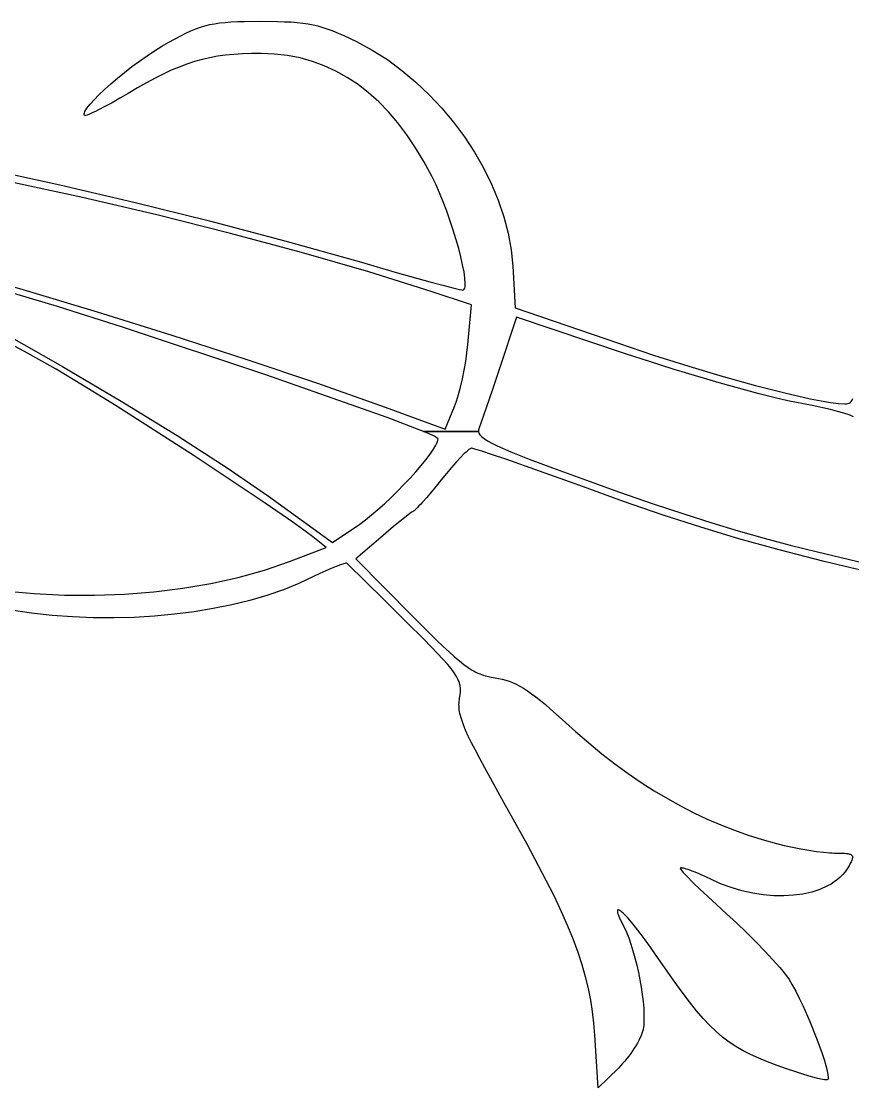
# Model space of a CAD drawing. Extents: x -119 to 121, y -47 to 51.
# Drawn here: x 90.76 to 100.04, y 33.28 to 45.17 of the extents above; entities that cross this region are included whole.
import ezdxf

# ---------------------------------------------------------------- set-up
doc = ezdxf.new("R2010")
doc.units = 0
doc.layers.add('BLACK', color=7, linetype='CONTINUOUS')

msp = doc.modelspace()

# ---------------------------------------------------------------- linework, layer by layer
at = {"layer": 'BLACK', "linetype": 'CONTINUOUS'}
for p, q in [((92.6565, 45.0667), (92.7097, 45.0888)), ((92.7097, 45.0888), (92.7615, 45.1077)), ((92.7615, 45.1077), (92.8129, 45.1236)), ((92.8129, 45.1236), (92.8651, 45.1368)), ((92.8651, 45.1368), (92.9191, 45.1475)), ((92.9191, 45.1475), (92.976, 45.156)), ((92.976, 45.156), (93.0369, 45.1625)), ((93.0369, 45.1625), (93.1028, 45.1673)), ((93.1028, 45.1673), (93.1748, 45.1705)), ((93.1748, 45.1705), (93.254, 45.1726)), ((93.254, 45.1726), (93.4384, 45.1739)), ((93.4384, 45.1739), (93.6213, 45.1723)), ((93.6213, 45.1723), (93.7007, 45.17)), ((93.7007, 45.17), (93.7735, 45.1664)), ((93.7735, 45.1664), (93.8407, 45.1613)), ((93.8407, 45.1613), (93.9032, 45.1545)), ((93.9032, 45.1545), (93.9622, 45.1459)), ((93.9622, 45.1459), (94.0187, 45.1351)), ((94.0187, 45.1351), (94.0737, 45.122)), ((94.0737, 45.122), (94.1282, 45.1064)), ((94.1282, 45.1064), (94.1833, 45.088)), ((94.1833, 45.088), (94.2401, 45.0667)), ((92.4083, 44.941), (92.5417, 45.0118)), ((92.5417, 45.0118), (92.6009, 45.0411)), ((92.6009, 45.0411), (92.6565, 45.0667)), ((94.2401, 45.0667), (94.2994, 45.0423)), ((94.2994, 45.0423), (94.3625, 45.0145)), ((94.3625, 45.0145), (94.5038, 44.9481)), ((92.2496, 44.846), (92.3307, 44.8966)), ((92.3307, 44.8966), (92.4083, 44.941)), ((94.5038, 44.9481), (94.6785, 44.8539)), ((94.6785, 44.8539), (94.8478, 44.7464)), ((91.9982, 44.6685), (92.0821, 44.7308)), ((92.0821, 44.7308), (92.1663, 44.7903)), ((92.1663, 44.7903), (92.2496, 44.846)), ((92.7801, 44.7478), (92.6949, 44.7241)), ((92.866, 44.7677), (92.7801, 44.7478)), ((92.9535, 44.7837), (92.866, 44.7677)), ((93.0432, 44.7962), (92.9535, 44.7837)), ((93.1358, 44.8053), (93.0432, 44.7962)), ((93.232, 44.8111), (93.1358, 44.8053)), ((93.3327, 44.814), (93.232, 44.8111)), ((93.4384, 44.814), (93.3327, 44.814)), ((93.5873, 44.8086), (93.4384, 44.814)), ((93.7324, 44.7923), (93.5873, 44.8086)), ((93.8736, 44.7651), (93.7324, 44.7923)), ((94.0109, 44.7272), (93.8736, 44.7651)), ((94.8478, 44.7464), (95.0108, 44.6269)), ((91.916, 44.6046), (91.9982, 44.6685)), ((92.4371, 44.6273), (92.348, 44.5858)), ((92.5241, 44.664), (92.4371, 44.6273)), ((92.6098, 44.6962), (92.5241, 44.664)), ((92.6949, 44.7241), (92.6098, 44.6962)), ((94.1442, 44.6785), (94.0109, 44.7272)), ((94.2737, 44.6191), (94.1442, 44.6785)), ((94.3991, 44.549), (94.2737, 44.6191)), ((95.0108, 44.6269), (95.167, 44.4962)), ((91.7618, 44.4763), (91.8368, 44.5401)), ((91.8368, 44.5401), (91.916, 44.6046)), ((92.2561, 44.5395), (92.1607, 44.4882)), ((92.348, 44.5858), (92.2561, 44.5395)), ((94.5205, 44.4683), (94.3991, 44.549)), ((95.167, 44.4962), (95.3155, 44.3555)), ((91.6297, 44.3549), (91.6924, 44.4141)), ((91.6924, 44.4141), (91.7618, 44.4763)), ((92.0612, 44.4316), (91.9567, 44.3695)), ((92.1607, 44.4882), (92.0612, 44.4316)), ((94.6379, 44.377), (94.5205, 44.4683)), ((94.7512, 44.2752), (94.6379, 44.377)), ((91.5302, 44.2495), (91.5753, 44.2996)), ((91.5753, 44.2996), (91.6297, 44.3549)), ((91.7755, 44.2665), (91.6948, 44.2226)), ((91.8634, 44.3158), (91.7755, 44.2665)), ((91.9567, 44.3695), (91.8634, 44.3158)), ((94.8603, 44.1629), (94.7512, 44.2752)), ((95.3155, 44.3555), (95.4558, 44.2058)), ((91.4644, 44.141), (91.4672, 44.1539)), ((91.4652, 44.1305), (91.4644, 44.141)), ((91.4672, 44.1539), (91.4734, 44.1691)), ((91.4734, 44.1691), (91.4958, 44.2056)), ((91.4958, 44.2056), (91.5302, 44.2495)), ((91.5162, 44.1344), (91.4983, 44.1275)), ((91.5379, 44.1438), (91.5162, 44.1344)), ((91.5631, 44.1555), (91.5379, 44.1438)), ((91.5917, 44.1693), (91.5631, 44.1555)), ((91.6233, 44.1852), (91.5917, 44.1693)), ((91.6948, 44.2226), (91.6233, 44.1852)), ((94.9654, 44.0401), (94.8603, 44.1629)), ((95.4558, 44.2058), (95.587, 44.0482)), ((91.4699, 44.1226), (91.4652, 44.1305)), ((91.4718, 44.1216), (91.4699, 44.1226)), ((91.4749, 44.1214), (91.4718, 44.1216)), ((91.4791, 44.1219), (91.4749, 44.1214)), ((91.4844, 44.1231), (91.4791, 44.1219)), ((91.4983, 44.1275), (91.4844, 44.1231)), ((95.0662, 43.9069), (94.9654, 44.0401)), ((95.587, 44.0482), (95.7085, 43.8836)), ((95.1628, 43.7634), (95.0662, 43.9069)), ((95.7085, 43.8836), (95.8196, 43.7132)), ((95.2552, 43.6095), (95.1628, 43.7634)), ((95.8196, 43.7132), (95.9196, 43.5379)), ((95.3434, 43.4453), (95.2552, 43.6095)), ((90.4009, 43.5217), (91.1947, 43.3491)), ((95.3868, 43.3566), (95.3434, 43.4453)), ((95.9196, 43.5379), (96.0077, 43.3588)), ((91.4456, 43.2084), (90.6165, 43.3885)), ((91.1947, 43.3491), (92.0203, 43.1564)), ((95.4294, 43.261), (95.3868, 43.3566)), ((96.0077, 43.3588), (96.0833, 43.177)), ((92.2769, 43.014), (91.4456, 43.2084)), ((95.4708, 43.1604), (95.4294, 43.261)), ((92.0203, 43.1564), (92.862, 42.9471)), ((95.5105, 43.0563), (95.4708, 43.1604)), ((96.0833, 43.177), (96.1457, 42.9936)), ((93.0958, 42.8087), (92.2769, 43.014)), ((92.862, 42.9471), (93.7044, 42.7247)), ((95.583, 42.845), (95.5105, 43.0563)), ((96.1457, 42.9936), (96.1942, 42.8094)), ((95.6432, 42.6409), (95.583, 42.845)), ((93.8883, 42.5958), (93.0958, 42.8087)), ((93.7044, 42.7247), (94.532, 42.4928)), ((96.1942, 42.8094), (96.228, 42.6257)), ((94.6399, 42.3789), (93.8883, 42.5958)), ((95.6676, 42.546), (95.6432, 42.6409)), ((96.228, 42.6257), (96.2465, 42.4434)), ((94.532, 42.4928), (94.9608, 42.3687)), ((95.6876, 42.458), (95.6676, 42.546)), ((89.9744, 42.4148), (90.7793, 42.1835)), ((95.3363, 42.1612), (94.6399, 42.3789)), ((94.9608, 42.3687), (95.3222, 42.2679)), ((95.7027, 42.3789), (95.6876, 42.458)), ((95.7125, 42.3102), (95.7027, 42.3789)), ((96.2465, 42.4434), (96.2747, 41.9777)), ((95.3222, 42.2679), (95.4656, 42.2292)), ((95.7164, 42.2538), (95.7125, 42.3102)), ((95.7142, 42.2113), (95.7164, 42.2538)), ((91.1674, 41.9931), (90.5809, 42.1682)), ((90.7793, 42.1835), (91.6083, 41.9345)), ((95.7879, 42.013), (95.3363, 42.1612)), ((95.4656, 42.2292), (95.5778, 42.2001)), ((95.5778, 42.2001), (95.6538, 42.1817)), ((95.6538, 42.1817), (95.6769, 42.1769)), ((95.6769, 42.1769), (95.6891, 42.1753)), ((95.6891, 42.1753), (95.6981, 42.1776)), ((95.6981, 42.1776), (95.7052, 42.1846)), ((95.7052, 42.1846), (95.7106, 42.1959)), ((95.7106, 42.1959), (95.7142, 42.2113)), ((91.8927, 41.7634), (91.1674, 41.9931)), ((95.7455, 41.5685), (95.7879, 42.013)), ((91.6083, 41.9345), (92.4444, 41.6733)), ((96.2747, 41.9777), (97.4248, 41.5826)), ((93.4922, 41.2316), (91.8927, 41.7634)), ((96.2888, 41.8719), (96.0983, 41.3004)), ((97.5165, 41.4627), (96.2888, 41.8719)), ((90.7991, 41.4896), (90.4201, 41.6931)), ((90.5777, 41.692), (91.2238, 41.3233)), ((92.4444, 41.6733), (93.27, 41.4052)), ((95.7354, 41.4757), (95.7455, 41.5685)), ((97.4248, 41.5826), (97.8178, 41.4505)), ((91.1524, 41.2933), (90.7991, 41.4896)), ((93.27, 41.4052), (94.0681, 41.1357)), ((95.7214, 41.3791), (95.7354, 41.4757)), ((97.7732, 41.378), (97.5165, 41.4627)), ((97.8178, 41.4505), (98.2113, 41.326)), ((91.4476, 41.1164), (91.1524, 41.2933)), ((91.2238, 41.3233), (91.8769, 40.9368)), ((95.6847, 41.1857), (95.7042, 41.2815)), ((95.7042, 41.2815), (95.7214, 41.3791)), ((96.0983, 41.3004), (96.0203, 41.0684)), ((98.0357, 41.2948), (97.7732, 41.378)), ((98.5484, 41.1407), (98.0357, 41.2948)), ((98.2113, 41.326), (98.5942, 41.212)), ((94.8443, 40.7553), (93.4922, 41.2316)), ((95.6635, 41.0946), (95.6847, 41.1857)), ((98.5942, 41.212), (98.9549, 41.1116)), ((91.8209, 40.8843), (91.4476, 41.1164)), ((94.0681, 41.1357), (94.8213, 40.87)), ((95.6414, 41.0109), (95.6635, 41.0946)), ((96.0203, 41.0684), (95.9502, 40.8629)), ((98.9948, 41.0172), (98.5484, 41.1407)), ((98.9549, 41.1116), (99.2823, 41.0278)), ((91.8769, 40.9368), (92.5014, 40.5529)), ((95.5974, 40.877), (95.6191, 40.9374)), ((95.6191, 40.9374), (95.6414, 41.0109)), ((99.1747, 40.9719), (98.9948, 41.0172)), ((99.3157, 40.9405), (99.1747, 40.9719)), ((99.2823, 41.0278), (99.5649, 40.9635)), ((99.5858, 40.8864), (99.3157, 40.9405)), ((99.5649, 40.9635), (99.6859, 40.9396)), ((99.6859, 40.9396), (99.7915, 40.9216)), ((99.7915, 40.9216), (99.8802, 40.9101)), ((99.9984, 40.9143), (100.011, 40.9222)), ((100.011, 40.9222), (100.022, 40.9333)), ((100.022, 40.9333), (100.032, 40.9477)), ((100.032, 40.9477), (100.04, 40.9659)), ((92.6799, 40.3338), (91.8209, 40.8843)), ((94.8213, 40.87), (95.4915, 40.623)), ((95.4915, 40.623), (95.5974, 40.877)), ((95.9502, 40.8629), (95.8655, 40.616)), ((99.79, 40.8423), (99.5858, 40.8864)), ((99.871, 40.8224), (99.79, 40.8423)), ((99.9399, 40.803), (99.871, 40.8224)), ((99.8802, 40.9101), (99.9507, 40.9053)), ((99.998, 40.7835), (99.9399, 40.803)), ((99.9507, 40.9053), (99.9683, 40.9062)), ((99.9683, 40.9062), (99.9842, 40.909)), ((99.9842, 40.909), (99.9984, 40.9143)), ((95.2514, 40.5986), (94.8443, 40.7553)), ((100.047, 40.7633), (99.998, 40.7835)), ((95.2604, 40.5951), (95.2514, 40.5986)), ((95.2514, 40.5986), (95.8633, 40.5986)), ((95.8633, 40.5986), (95.2514, 40.5986)), ((95.3742, 40.5444), (95.2604, 40.5951)), ((95.8655, 40.616), (95.8633, 40.5986)), ((95.8633, 40.5986), (95.8677, 40.5805)), ((95.8677, 40.5805), (95.8795, 40.5614)), ((92.5014, 40.5529), (93.062, 40.1922)), ((95.3616, 40.3995), (95.3899, 40.4473)), ((95.4139, 40.5172), (95.3742, 40.5444)), ((95.3899, 40.4473), (95.4002, 40.4683)), ((95.4002, 40.4683), (95.4077, 40.487)), ((95.4077, 40.487), (95.4124, 40.5033)), ((95.4124, 40.5033), (95.4139, 40.5172)), ((95.8795, 40.5614), (95.8993, 40.541)), ((95.8993, 40.541), (95.9279, 40.519)), ((95.9279, 40.519), (95.9658, 40.4949)), ((95.9658, 40.4949), (96.0139, 40.4686)), ((96.0139, 40.4686), (96.0727, 40.4396)), ((93.486, 39.7991), (92.6799, 40.3338)), ((95.2778, 40.2838), (95.3239, 40.3446)), ((95.3239, 40.3446), (95.3616, 40.3995)), ((95.7061, 40.3518), (95.6635, 40.3091)), ((95.725, 40.3693), (95.7061, 40.3518)), ((95.7419, 40.384), (95.725, 40.3693)), ((95.7568, 40.3958), (95.7419, 40.384)), ((95.7696, 40.4043), (95.7568, 40.3958)), ((95.78, 40.4096), (95.7696, 40.4043)), ((95.7842, 40.4109), (95.78, 40.4096)), ((95.7879, 40.4114), (95.7842, 40.4109)), ((95.8003, 40.4092), (95.7879, 40.4114)), ((95.8241, 40.4028), (95.8003, 40.4092)), ((95.903, 40.3781), (95.8241, 40.4028)), ((96.0196, 40.3392), (95.903, 40.3781)), ((96.1689, 40.2879), (96.0196, 40.3392)), ((96.0727, 40.4396), (96.2256, 40.3724)), ((96.2256, 40.3724), (96.43, 40.2906)), ((95.1652, 40.1493), (95.2245, 40.2183)), ((95.2245, 40.2183), (95.2778, 40.2838)), ((95.6153, 40.257), (95.5626, 40.1971)), ((95.6635, 40.3091), (95.6153, 40.257)), ((96.5459, 40.1554), (96.1689, 40.2879)), ((96.43, 40.2906), (96.6915, 40.1916)), ((93.062, 40.1922), (93.523, 39.8752)), ((95.1008, 40.078), (95.1652, 40.1493)), ((95.5069, 40.1305), (95.4492, 40.0586)), ((95.5626, 40.1971), (95.5069, 40.1305)), ((96.9944, 39.9951), (96.5459, 40.1554)), ((96.6915, 40.1916), (97.0155, 40.0727)), ((94.9616, 39.9331), (95.0326, 40.0055)), ((95.0326, 40.0055), (95.1008, 40.078)), ((95.3919, 39.9887), (95.3371, 39.9231)), ((95.4492, 40.0586), (95.3919, 39.9887)), ((97.482, 39.8187), (96.9944, 39.9951)), ((97.0155, 40.0727), (97.4386, 39.9224)), ((93.523, 39.8752), (94.2357, 39.3601)), ((94.8156, 39.7929), (94.8889, 39.8618)), ((94.8889, 39.8618), (94.9616, 39.9331)), ((95.2861, 39.8633), (95.2402, 39.8108)), ((95.3371, 39.9231), (95.2861, 39.8633)), ((97.4386, 39.9224), (97.8147, 39.792)), ((93.7931, 39.5869), (93.486, 39.7991)), ((94.7429, 39.7276), (94.8156, 39.7929)), ((95.1684, 39.7342), (95.1556, 39.7221)), ((95.1835, 39.7493), (95.1684, 39.7342)), ((95.2005, 39.7672), (95.1835, 39.7493)), ((95.2195, 39.7878), (95.2005, 39.7672)), ((95.2402, 39.8108), (95.2195, 39.7878)), ((97.9238, 39.6657), (97.482, 39.8187)), ((97.8147, 39.792), (98.154, 39.6786)), ((94.6035, 39.6123), (94.6718, 39.667)), ((94.6718, 39.667), (94.7429, 39.7276)), ((95.0188, 39.622), (94.9708, 39.5827)), ((95.0603, 39.6551), (95.0188, 39.622)), ((95.0938, 39.6808), (95.0603, 39.6551)), ((95.118, 39.6981), (95.0938, 39.6808)), ((95.1263, 39.7032), (95.118, 39.6981)), ((95.1317, 39.7058), (95.1263, 39.7032)), ((95.134, 39.7063), (95.1317, 39.7058)), ((95.1371, 39.7077), (95.134, 39.7063)), ((95.1407, 39.71), (95.1371, 39.7077)), ((95.1451, 39.7132), (95.1407, 39.71)), ((95.1556, 39.7221), (95.1451, 39.7132)), ((98.3444, 39.5293), (97.9238, 39.6657)), ((98.154, 39.6786), (98.4663, 39.5788)), ((93.9958, 39.4377), (93.7931, 39.5869)), ((94.2357, 39.3601), (94.539, 39.5647)), ((94.539, 39.5647), (94.6035, 39.6123)), ((94.9174, 39.5381), (94.8001, 39.4377)), ((94.9708, 39.5827), (94.9174, 39.5381)), ((98.768, 39.4024), (98.3444, 39.5293)), ((98.4663, 39.5788), (98.7619, 39.4897)), ((94.1651, 39.3037), (93.9958, 39.4377)), ((94.8001, 39.4377), (94.4967, 39.1767)), ((98.7619, 39.4897), (99.0505, 39.4079)), ((99.219, 39.2782), (98.768, 39.4024)), ((99.0505, 39.4079), (99.3423, 39.3305)), ((93.7559, 39.1484), (94.1651, 39.3037)), ((99.7219, 39.1498), (99.219, 39.2782)), ((99.3423, 39.3305), (99.6473, 39.2543)), ((93.4753, 39.0523), (93.7559, 39.1484)), ((94.4967, 39.1767), (95.1317, 38.5346)), ((99.6473, 39.2543), (99.9101, 39.193)), ((100.301, 39.01), (99.7219, 39.1498)), ((99.9101, 39.193), (100.284, 39.1026)), ((93.1821, 38.9704), (93.4753, 39.0523)), ((94.1608, 39.0429), (94.0942, 39.0124)), ((94.2223, 39.07), (94.1608, 39.0429)), ((94.2771, 39.0929), (94.2223, 39.07)), ((94.3236, 39.1108), (94.2771, 39.0929)), ((94.3603, 39.123), (94.3236, 39.1108)), ((94.3745, 39.1267), (94.3603, 39.123)), ((94.3856, 39.1287), (94.3745, 39.1267)), ((94.3935, 39.1289), (94.3856, 39.1287)), ((94.3962, 39.1283), (94.3935, 39.1289)), ((94.3979, 39.1273), (94.3962, 39.1283)), ((94.6025, 38.9262), (94.3979, 39.1273)), ((92.5641, 38.8489), (92.8779, 38.9026)), ((92.8779, 38.9026), (93.1821, 38.9704)), ((93.8609, 38.903), (93.6872, 38.8334)), ((94.024, 38.9791), (93.8609, 38.903)), ((94.0942, 39.0124), (94.024, 38.9791)), ((94.8107, 38.7205), (94.6025, 38.9262)), ((90.5661, 38.819), (90.9054, 38.7894)), ((90.9054, 38.7894), (91.2441, 38.7736)), ((91.5809, 38.7716), (91.9141, 38.7834)), ((91.9141, 38.7834), (92.2424, 38.8092)), ((92.2424, 38.8092), (92.5641, 38.8489)), ((93.6872, 38.8334), (93.5038, 38.7705)), ((91.2441, 38.7736), (91.5809, 38.7716)), ((93.1113, 38.665), (92.9042, 38.6227)), ((93.3115, 38.7143), (93.1113, 38.665)), ((93.5038, 38.7705), (93.3115, 38.7143)), ((95.0612, 38.4711), (94.8107, 38.7205)), ((90.8777, 38.5721), (90.6514, 38.6052)), ((91.1063, 38.5471), (90.8777, 38.5721)), ((91.3361, 38.53), (91.1063, 38.5471)), ((92.4726, 38.5593), (92.2501, 38.5385)), ((92.691, 38.5874), (92.4726, 38.5593)), ((92.9042, 38.6227), (92.691, 38.5874)), ((91.5663, 38.5207), (91.3361, 38.53)), ((91.796, 38.5191), (91.5663, 38.5207)), ((92.0242, 38.525), (91.796, 38.5191)), ((92.2501, 38.5385), (92.0242, 38.525)), ((95.2565, 38.277), (95.0612, 38.4711)), ((95.1317, 38.5346), (95.317, 38.3486)), ((95.317, 38.3486), (95.3969, 38.2701)), ((95.4068, 38.1235), (95.2565, 38.277)), ((95.3969, 38.2701), (95.4695, 38.2005)), ((95.4695, 38.2005), (95.5354, 38.1391)), ((95.4666, 38.0596), (95.4068, 38.1235)), ((95.5354, 38.1391), (95.5956, 38.0855)), ((95.5956, 38.0855), (95.6506, 38.0391)), ((95.5172, 38.0029), (95.4666, 38.0596)), ((95.5591, 37.9526), (95.5172, 38.0029)), ((95.593, 37.9075), (95.5591, 37.9526)), ((95.6506, 38.0391), (95.7014, 37.9993)), ((95.7014, 37.9993), (95.7488, 37.9655)), ((95.7488, 37.9655), (95.7714, 37.9507)), ((95.7714, 37.9507), (95.7934, 37.9372)), ((95.6195, 37.8669), (95.593, 37.9075)), ((95.6393, 37.8297), (95.6195, 37.8669)), ((95.6531, 37.7949), (95.6393, 37.8297)), ((95.7934, 37.9372), (95.815, 37.9249)), ((95.815, 37.9249), (95.8362, 37.9137)), ((95.8362, 37.9137), (95.8571, 37.9037)), ((95.8571, 37.9037), (95.8778, 37.8946)), ((95.8778, 37.8946), (95.8985, 37.8865)), ((95.8985, 37.8865), (95.9191, 37.8793)), ((95.9191, 37.8793), (95.9399, 37.8729)), ((95.9399, 37.8729), (95.9609, 37.8672)), ((95.9609, 37.8672), (96.0039, 37.8577)), ((96.0039, 37.8577), (96.0489, 37.8502)), ((96.0489, 37.8502), (96.0893, 37.8441)), ((96.0893, 37.8441), (96.1288, 37.836)), ((96.1288, 37.836), (96.1677, 37.8258)), ((95.6614, 37.7617), (95.6531, 37.7949)), ((95.665, 37.729), (95.6614, 37.7617)), ((95.6645, 37.6958), (95.665, 37.729)), ((96.1677, 37.8258), (96.2065, 37.8132)), ((96.2065, 37.8132), (96.2454, 37.7979)), ((96.2454, 37.7979), (96.2849, 37.7798)), ((96.2849, 37.7798), (96.3255, 37.7585)), ((96.3255, 37.7585), (96.3673, 37.7338)), ((96.3673, 37.7338), (96.4109, 37.7055)), ((95.6487, 37.5886), (95.6509, 37.6066)), ((95.6509, 37.6066), (95.6538, 37.6244)), ((95.6538, 37.6244), (95.6606, 37.6613)), ((95.6606, 37.6613), (95.6645, 37.6958)), ((96.4109, 37.7055), (96.4566, 37.6733)), ((96.4566, 37.6733), (96.5048, 37.6369)), ((96.5048, 37.6369), (96.5559, 37.5962)), ((96.5559, 37.5962), (96.6103, 37.5509)), ((95.6467, 37.5521), (95.6473, 37.5705)), ((95.647, 37.5333), (95.6467, 37.5521)), ((95.6482, 37.514), (95.647, 37.5333)), ((95.6473, 37.5705), (95.6487, 37.5886)), ((95.6504, 37.494), (95.6482, 37.514)), ((95.6536, 37.4733), (95.6504, 37.494)), ((95.6579, 37.4517), (95.6536, 37.4733)), ((96.6103, 37.5509), (96.6683, 37.5006)), ((96.6683, 37.5006), (96.7968, 37.3845)), ((95.6632, 37.4292), (95.6579, 37.4517)), ((95.6697, 37.4055), (95.6632, 37.4292)), ((95.6774, 37.3807), (95.6697, 37.4055)), ((95.6965, 37.3271), (95.6774, 37.3807)), ((96.7968, 37.3845), (96.9457, 37.2506)), ((95.7208, 37.2672), (95.6965, 37.3271)), ((95.7508, 37.2004), (95.7208, 37.2672)), ((96.9457, 37.2506), (97.0935, 37.1237)), ((95.7868, 37.1257), (95.7508, 37.2004)), ((95.8291, 37.0421), (95.7868, 37.1257)), ((97.0935, 37.1237), (97.2405, 37.0038)), ((95.8781, 36.9488), (95.8291, 37.0421)), ((97.2405, 37.0038), (97.3868, 36.8907)), ((95.934, 36.8448), (95.8781, 36.9488)), ((97.3868, 36.8907), (97.5329, 36.7841)), ((95.9974, 36.7294), (95.934, 36.8448)), ((97.5329, 36.7841), (97.6789, 36.6841)), ((96.1477, 36.4603), (95.9974, 36.7294)), ((97.6789, 36.6841), (97.825, 36.5903)), ((97.825, 36.5903), (97.9716, 36.5026)), ((96.4081, 35.9933), (96.1477, 36.4603)), ((97.9716, 36.5026), (98.1188, 36.4209)), ((98.1188, 36.4209), (98.2669, 36.345)), ((98.2669, 36.345), (98.4162, 36.2746)), ((98.4162, 36.2746), (98.5669, 36.2098)), ((98.5669, 36.2098), (98.7192, 36.1502)), ((98.7192, 36.1502), (98.8735, 36.0958)), ((98.8735, 36.0958), (99.0299, 36.0463)), ((99.0299, 36.0463), (99.1887, 36.0017)), ((96.621, 35.5902), (96.4081, 35.9933)), ((99.1887, 36.0017), (99.2762, 35.9809)), ((99.2762, 35.9809), (99.3675, 35.9613)), ((99.3675, 35.9613), (99.4598, 35.9434)), ((99.4598, 35.9434), (99.5503, 35.9276)), ((99.5503, 35.9276), (99.6361, 35.9144)), ((99.6361, 35.9144), (99.7145, 35.9044)), ((99.7145, 35.9044), (99.7827, 35.8981)), ((99.7827, 35.8981), (99.812, 35.8964)), ((99.812, 35.8964), (99.8378, 35.8958)), ((99.8378, 35.8958), (99.8764, 35.8956)), ((99.8764, 35.8956), (99.9104, 35.895)), ((99.9104, 35.895), (99.94, 35.8937)), ((99.94, 35.8937), (99.9532, 35.8928)), ((99.9532, 35.8928), (99.9653, 35.8916)), ((99.9653, 35.8916), (99.9764, 35.8903)), ((99.9764, 35.8903), (99.9865, 35.8887)), ((99.9865, 35.8887), (99.9957, 35.8868)), ((99.9957, 35.8868), (100.004, 35.8847)), ((100.004, 35.8847), (100.011, 35.8822)), ((100.011, 35.8822), (100.017, 35.8794)), ((100.017, 35.8794), (100.023, 35.8763)), ((100.026, 35.8064), (100.022, 35.7972)), ((100.023, 35.8763), (100.027, 35.8729)), ((100.03, 35.8149), (100.026, 35.8064)), ((100.027, 35.8729), (100.031, 35.8691)), ((100.033, 35.8229), (100.03, 35.8149)), ((100.031, 35.8691), (100.034, 35.8648)), ((100.035, 35.8303), (100.033, 35.8229)), ((100.034, 35.8648), (100.036, 35.8602)), ((100.037, 35.8373), (100.035, 35.8303)), ((100.036, 35.8602), (100.037, 35.8552)), ((100.037, 35.8552), (100.038, 35.8497)), ((100.038, 35.8437), (100.037, 35.8373)), ((100.038, 35.8497), (100.038, 35.8437)), ((98.1162, 35.7265), (98.1156, 35.7246)), ((98.1156, 35.7246), (98.1164, 35.7214)), ((98.1179, 35.7276), (98.1162, 35.7265)), ((98.1164, 35.7214), (98.1221, 35.7116)), ((98.1204, 35.7284), (98.1179, 35.7276)), ((98.1236, 35.7288), (98.1204, 35.7284)), ((98.1221, 35.7116), (98.1331, 35.6973)), ((98.1276, 35.7289), (98.1236, 35.7288)), ((98.1375, 35.7279), (98.1276, 35.7289)), ((98.1331, 35.6973), (98.1491, 35.6789)), ((98.1502, 35.7256), (98.1375, 35.7279)), ((98.1653, 35.722), (98.1502, 35.7256)), ((98.1827, 35.7171), (98.1653, 35.722)), ((98.2023, 35.7109), (98.1827, 35.7171)), ((98.2238, 35.7036), (98.2023, 35.7109)), ((98.2472, 35.695), (98.2238, 35.7036)), ((98.2722, 35.6854), (98.2472, 35.695)), ((99.9793, 35.7199), (99.9557, 35.6869)), ((100, 35.7547), (99.9793, 35.7199)), ((100.012, 35.7772), (100, 35.7547)), ((100.022, 35.7972), (100.012, 35.7772)), ((96.7111, 35.409), (96.621, 35.5902)), ((98.1491, 35.6789), (98.1948, 35.6302)), ((98.1948, 35.6302), (98.2573, 35.5677)), ((98.2987, 35.6747), (98.2722, 35.6854)), ((98.3266, 35.663), (98.2987, 35.6747)), ((98.3555, 35.6503), (98.3266, 35.663)), ((98.3855, 35.6366), (98.3555, 35.6503)), ((98.4163, 35.622), (98.3855, 35.6366)), ((98.4478, 35.6065), (98.4163, 35.622)), ((98.5653, 35.554), (98.4478, 35.6065)), ((99.834, 35.5736), (99.7974, 35.5499)), ((99.8683, 35.5991), (99.834, 35.5736)), ((99.9001, 35.6265), (99.8683, 35.5991)), ((99.9292, 35.6558), (99.9001, 35.6265)), ((99.9557, 35.6869), (99.9292, 35.6558)), ((98.2573, 35.5677), (98.3344, 35.4933)), ((98.3344, 35.4933), (98.4238, 35.409)), ((98.6844, 35.5102), (98.5653, 35.554)), ((98.8041, 35.4749), (98.6844, 35.5102)), ((98.9235, 35.4481), (98.8041, 35.4749)), ((99.5827, 35.4604), (99.4843, 35.4382)), ((99.6744, 35.4904), (99.5827, 35.4604)), ((99.7585, 35.5282), (99.6744, 35.4904)), ((99.7974, 35.5499), (99.7585, 35.5282)), ((96.791, 35.2394), (96.7111, 35.409)), ((98.4238, 35.409), (98.5235, 35.3167)), ((99.0417, 35.4297), (98.9235, 35.4481)), ((99.1579, 35.4196), (99.0417, 35.4297)), ((99.2709, 35.4178), (99.1579, 35.4196)), ((99.38, 35.424), (99.2709, 35.4178)), ((99.4843, 35.4382), (99.38, 35.424)), ((96.8614, 35.0799), (96.791, 35.2394)), ((97.4163, 35.2584), (97.4144, 35.2526)), ((97.4144, 35.2526), (97.4145, 35.244)), ((97.4145, 35.244), (97.4165, 35.2325)), ((97.4179, 35.2603), (97.4163, 35.2584)), ((97.4165, 35.2325), (97.4205, 35.2182)), ((97.4199, 35.2616), (97.4179, 35.2603)), ((97.4254, 35.2619), (97.4199, 35.2616)), ((97.4205, 35.2182), (97.4265, 35.201)), ((97.4326, 35.2596), (97.4254, 35.2619)), ((97.4416, 35.2547), (97.4326, 35.2596)), ((97.4522, 35.2471), (97.4416, 35.2547)), ((97.4645, 35.237), (97.4522, 35.2471)), ((97.4783, 35.2243), (97.4645, 35.237)), ((97.4937, 35.2092), (97.4783, 35.2243)), ((98.5235, 35.3167), (98.6313, 35.2185)), ((98.6313, 35.2185), (98.7429, 35.1155)), ((97.4265, 35.201), (97.4346, 35.1808)), ((97.4346, 35.1808), (97.457, 35.1316)), ((97.457, 35.1316), (97.4883, 35.0703)), ((97.529, 35.1714), (97.4937, 35.2092)), ((97.5699, 35.124), (97.529, 35.1714)), ((97.6163, 35.0673), (97.5699, 35.124)), ((98.7429, 35.1155), (98.8535, 35.0096)), ((96.9229, 34.9292), (96.8614, 35.0799)), ((97.4883, 35.0703), (97.5144, 35.0124)), ((97.5144, 35.0124), (97.5399, 34.948)), ((97.6676, 35.0016), (97.6163, 35.0673)), ((97.7235, 34.9271), (97.6676, 35.0016)), ((98.8535, 35.0096), (98.9602, 34.9038)), ((96.9761, 34.7858), (96.9229, 34.9292)), ((97.5399, 34.948), (97.5644, 34.878)), ((97.5644, 34.878), (97.5878, 34.8034)), ((97.7838, 34.8441), (97.7235, 34.9271)), ((98.9602, 34.9038), (99.0599, 34.8013)), ((97.0215, 34.6481), (96.9761, 34.7858)), ((97.5878, 34.8034), (97.6098, 34.7254)), ((97.8481, 34.7528), (97.7838, 34.8441)), ((98.0478, 34.466), (97.8481, 34.7528)), ((99.0599, 34.8013), (99.1497, 34.7051)), ((97.0597, 34.5149), (97.0215, 34.6481)), ((97.6098, 34.7254), (97.6303, 34.6448)), ((97.6303, 34.6448), (97.6489, 34.5628)), ((99.1497, 34.7051), (99.2266, 34.6182)), ((99.2266, 34.6182), (99.2593, 34.5792)), ((97.0913, 34.3846), (97.0597, 34.5149)), ((97.6489, 34.5628), (97.6655, 34.4803)), ((99.2593, 34.5792), (99.2876, 34.5437)), ((99.2876, 34.5437), (99.3112, 34.5121)), ((99.3112, 34.5121), (99.3298, 34.4847)), ((97.1169, 34.2558), (97.0913, 34.3846)), ((97.6655, 34.4803), (97.6799, 34.3984)), ((97.6799, 34.3984), (97.6919, 34.3181)), ((98.1365, 34.3439), (98.0478, 34.466)), ((99.3298, 34.4847), (99.3654, 34.424)), ((99.3654, 34.424), (99.403, 34.354)), ((97.6919, 34.3181), (97.7011, 34.2405)), ((98.2194, 34.2346), (98.1365, 34.3439)), ((99.403, 34.354), (99.4418, 34.2766)), ((99.4418, 34.2766), (99.4813, 34.1934)), ((97.1371, 34.127), (97.1169, 34.2558)), ((97.7011, 34.2405), (97.7075, 34.1664)), ((97.7075, 34.1664), (97.7108, 34.0971)), ((98.2976, 34.137), (98.2194, 34.2346)), ((99.4813, 34.1934), (99.5596, 34.0166)), ((97.1525, 33.9969), (97.1371, 34.127)), ((97.7108, 34.0334), (97.7072, 33.9765)), ((97.7108, 34.0971), (97.7108, 34.0334)), ((98.3725, 34.05), (98.2976, 34.137)), ((98.4451, 33.9725), (98.3725, 34.05)), ((97.1637, 33.8638), (97.1525, 33.9969)), ((97.6947, 33.9053), (97.6872, 33.8816)), ((97.6999, 33.9273), (97.6947, 33.9053)), ((97.7072, 33.9765), (97.6999, 33.9273)), ((98.5166, 33.9035), (98.4451, 33.9725)), ((98.5883, 33.8419), (98.5166, 33.9035)), ((99.5596, 34.0166), (99.6323, 33.8374)), ((97.199, 33.2782), (97.1637, 33.8638)), ((97.6523, 33.8031), (97.6371, 33.775)), ((97.6659, 33.8303), (97.6523, 33.8031)), ((97.6776, 33.8566), (97.6659, 33.8303)), ((97.6872, 33.8816), (97.6776, 33.8566)), ((98.6614, 33.7865), (98.5883, 33.8419)), ((98.7371, 33.7363), (98.6614, 33.7865)), ((99.6323, 33.8374), (99.694, 33.6693)), ((97.5826, 33.6883), (97.5621, 33.6592)), ((97.602, 33.7174), (97.5826, 33.6883)), ((97.6202, 33.7464), (97.602, 33.7174)), ((97.6371, 33.775), (97.6202, 33.7464)), ((98.8165, 33.6902), (98.7371, 33.7363)), ((98.9008, 33.6471), (98.8165, 33.6902)), ((99.694, 33.6693), (99.7192, 33.5938)), ((97.4722, 33.5473), (97.4486, 33.5215)), ((97.4955, 33.5741), (97.4722, 33.5473)), ((97.5184, 33.6019), (97.4955, 33.5741)), ((97.5406, 33.6303), (97.5184, 33.6019)), ((97.5621, 33.6592), (97.5406, 33.6303)), ((98.9914, 33.606), (98.9008, 33.6471)), ((99.0893, 33.5657), (98.9914, 33.606)), ((99.1957, 33.5252), (99.0893, 33.5657)), ((99.7192, 33.5938), (99.7395, 33.5263)), ((97.4248, 33.4969), (97.199, 33.2782)), ((97.4486, 33.5215), (97.4248, 33.4969)), ((99.3022, 33.4872), (99.1957, 33.5252)), ((99.403, 33.4533), (99.3022, 33.4872)), ((99.4958, 33.424), (99.403, 33.4533)), ((99.7395, 33.5263), (99.7545, 33.4684)), ((99.7545, 33.4684), (99.7634, 33.4219)), ((99.5785, 33.3999), (99.4958, 33.424)), ((99.6485, 33.3818), (99.5785, 33.3999)), ((99.7037, 33.3704), (99.6485, 33.3818)), ((99.725, 33.3673), (99.7037, 33.3704)), ((99.7417, 33.3662), (99.725, 33.3673)), ((99.7535, 33.367), (99.7417, 33.3662)), ((99.7602, 33.3699), (99.7535, 33.367)), ((99.7638, 33.3773), (99.7602, 33.3699)), ((99.7634, 33.4219), (99.7655, 33.3885)), ((99.7655, 33.3885), (99.7638, 33.3773))]:
    msp.add_line(p, q, dxfattribs=at)

doc.saveas('drawing.dxf')
